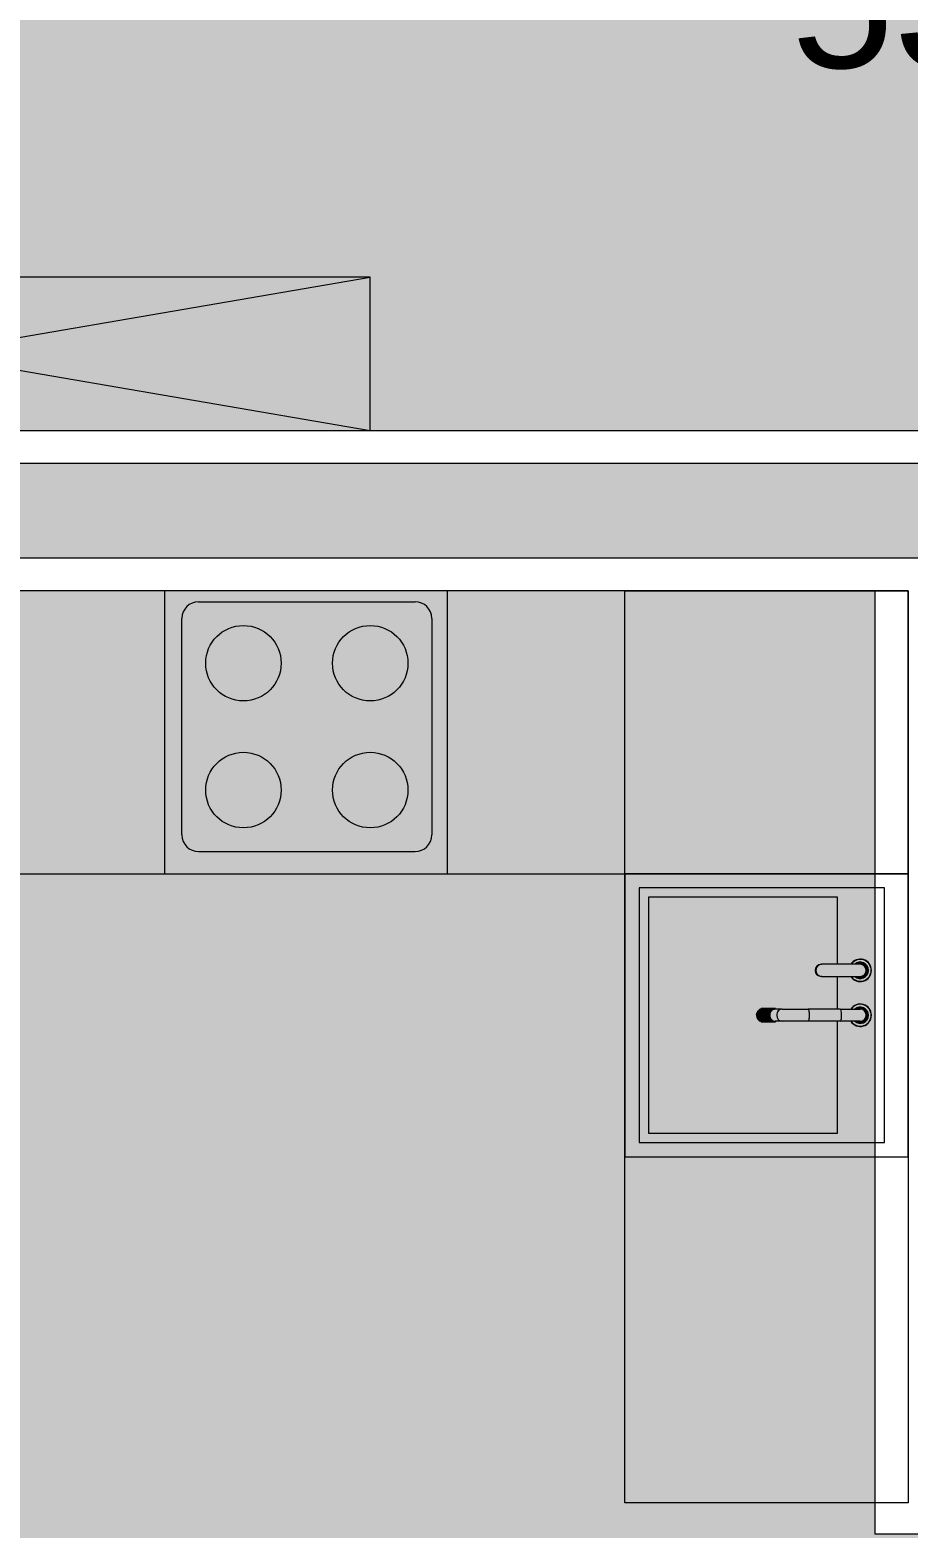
# Model space of a CAD drawing. Header units: millimetres. Extents: x 475206255 to 476720147, y 4620882299 to 4621447368.
# Drawn here: x 475289663 to 475291524, y 4621149749 to 4621152925 of the extents above; entities that cross this region are included whole.
import ezdxf

# ---------------------------------------------------------------- set-up
doc = ezdxf.new("R2010")
doc.units = ezdxf.units.MM
doc.header["$MEASUREMENT"] = 0
doc.linetypes.add('ACAD_ISO02W100', pattern=[7.5, 6, -1.5])
for name, color, linetype, lineweight in [('2D Drafting - General_Pen_No__250_Pen_No__7_Pen_No__7', 7, 'Continuous', 0), ('G-Anno-Nplt_Pen_No__142', 142, 'Continuous', 0), ('G-Anno-Nplt_Pen_No__151', 151, 'Continuous', 0), ('G-Anno-Nplt_Pen_No__4', 7, 'Continuous', 0), ('New_--------AVEJI_UDZRAVI_Pen_No__7', 7, 'Continuous', 0), ('New_0_Pen_No__7', 7, 'Continuous', 0), ('zoma_Pen_No__142', 142, 'Continuous', 0), ('zoma_Pen_No__5_Pen_No__5', 5, 'Continuous', 0)]:
    doc.layers.add(name, color=color, linetype=linetype, lineweight=lineweight)
doc.layers.add('New_--aveji_Pen_No__251', color=7, linetype='Continuous', lineweight=0, true_color=0x656565)
doc.layers.add('zoma', color=7, linetype='Continuous')
doc.styles.add('GENERATED_STYLE_1', font='arial.ttf')
doc.styles.add('GENERATED_STYLE_2', font='arial.ttf')
doc.dimstyles.new('GENERATED_STYLE__3', dxfattribs={"dimtxt": 200, "dimasz": 64.421331, "dimexe": 0.18, "dimexo": 3, "dimgap": 0, "dimtad": 1, "dimtih": 1, "dimtoh": 1, "dimlfac": 0.001, "dimzin": 0, "dimdsep": 46, "dimtxsty": 'GENERATED_STYLE_2', "dimblk": 'ARROWHEAD_2', "dimblk1": 'ARROWHEAD_2', "dimblk2": 'ARROWHEAD_2', "dimcen": 0.09, "dimclrd": 142, "dimclre": 142, "dimclrt": 142, "dimadec": 0, "dimazin": 0, "dimtfac": 1, "dimtdec": 4, "dimtmove": 0, "dimatfit": 3, "dimfxl": 1, "dimtolj": 1, "dimtzin": 0, "dimarcsym": 0})
doc.dimstyles.new('GENERATED_STYLE__9', dxfattribs={"dimtxt": 200, "dimasz": 64.421331, "dimexe": 0.18, "dimexo": 3, "dimgap": 0, "dimtad": 1, "dimlfac": 0.001, "dimzin": 0, "dimdsep": 46, "dimtxsty": 'GENERATED_STYLE_2', "dimblk": 'ARROWHEAD_2', "dimblk1": 'ARROWHEAD_2', "dimblk2": 'ARROWHEAD_2', "dimcen": 0.09, "dimclrd": 142, "dimclre": 142, "dimclrt": 142, "dimadec": 0, "dimazin": 0, "dimtfac": 1, "dimtdec": 4, "dimtmove": 0, "dimatfit": 3, "dimfxl": 1, "dimtolj": 1, "dimtzin": 0, "dimarcsym": 0})

# ---------------------------------------------------------------- blocks, each defined once
blk = doc.blocks.new('*D165', base_point=(475826095.8, 4621095193.2))
at = {"layer": 'zoma_Pen_No__142', "color": 142, "linetype": 'Continuous', "lineweight": 0, "transparency": 16777216}
for p, q in [((475299175.7, 4621159381.7), (475299091, 4621159430.6)), ((475299133.3, 4621159406.2), (475299133.3, 4621159447.6)), ((475299196.9, 4621159406.2), (475299069.8, 4621159406.2)), ((475299133.3, 4621144206.2), (475299133.3, 4621159406.2)), ((475299196.9, 4621144206.2), (475299069.8, 4621144206.2)), ((475299091, 4621144230.6), (475299175.7, 4621144181.7)), ((475299133.3, 4621144164.7), (475299133.3, 4621144206.2))]:
    blk.add_line(p, q, dxfattribs=at)
at = {"layer": 'zoma_Pen_No__142', "color": 142, "lineweight": 0, "transparency": 16777216, "insert": (475299093.3, 4621151463), "char_height": 200, "attachment_point": 7, "rotation": 90, "style": 'GENERATED_STYLE_2'}
blk.add_mtext('\\A1;{\\pql;\\fArial|b0|i0|c204|p0;\\W1.000000;15.20}', dxfattribs=at)
blk = doc.blocks.new('ARROWHEAD_2')
at = {"color": 0, "linetype": 'Continuous', "lineweight": 0}
for p, q in [((-0.378, -0.655), (0.378, 0.655)), ((0, 0), (-1, 0))]:
    blk.add_line(p, q, dxfattribs=at)
blk = doc.blocks.new('*D169', base_point=(475826095.8, 4621095193.2))
at = {"layer": 'zoma_Pen_No__142', "color": 142, "linetype": 'Continuous', "lineweight": 0, "transparency": 16777216}
for p, q in [((475298301.8, 4621151630.6), (475298386.6, 4621151581.7)), ((475298407.8, 4621151606.2), (475298280.6, 4621151606.2)), ((475298344.2, 4621149006.2), (475298344.2, 4621151606.2)), ((475298407.8, 4621149006.2), (475298280.6, 4621149006.2)), ((475298301.8, 4621149030.6), (475298386.6, 4621148981.7))]:
    blk.add_line(p, q, dxfattribs=at)
at = {"layer": 'zoma_Pen_No__142', "color": 142, "lineweight": 0, "transparency": 16777216, "char_height": 200, "attachment_point": 7, "rotation": 90, "style": 'GENERATED_STYLE_2'}
for s, insert in [('\\A1;{\\pql;\\fArial|b0|i0|c204|p0;\\W1.000000;0.40}', (475298304.2, 4621151047.8)), ('\\A1;{\\pql;\\fArial|b0|i0|c204|p0;\\W1.000000;2.60}', (475298304.2, 4621150039.2))]:
    blk.add_mtext(s, dxfattribs=dict(at, insert=insert))
blk = doc.blocks.new('*D170', base_point=(475826095.8, 4621095193.2))
at = {"layer": 'zoma_Pen_No__142', "color": 142, "linetype": 'Continuous', "lineweight": 0, "transparency": 16777216}
for p, q in [((475298301.8, 4621152030.6), (475298386.6, 4621151981.7)), ((475298407.8, 4621152006.2), (475298280.6, 4621152006.2)), ((475298344.2, 4621151606.2), (475298344.2, 4621152006.2)), ((475298301.8, 4621151630.6), (475298386.6, 4621151581.7)), ((475298407.8, 4621151606.2), (475298280.6, 4621151606.2))]:
    blk.add_line(p, q, dxfattribs=at)
blk = doc.blocks.new('*D171', base_point=(475826095.8, 4621095193.2))
at = {"layer": 'zoma_Pen_No__142', "color": 142, "linetype": 'Continuous', "lineweight": 0, "transparency": 16777216}
for p, q in [((475298301.8, 4621152630.6), (475298386.6, 4621152581.7)), ((475298407.8, 4621152606.2), (475298280.6, 4621152606.2)), ((475298344.2, 4621152006.2), (475298344.2, 4621152606.2)), ((475298301.8, 4621152030.6), (475298386.6, 4621151981.7)), ((475298407.8, 4621152006.2), (475298280.6, 4621152006.2))]:
    blk.add_line(p, q, dxfattribs=at)
at = {"layer": 'zoma_Pen_No__142', "color": 142, "lineweight": 0, "transparency": 16777216, "insert": (475298304.2, 4621152039.2), "char_height": 200, "attachment_point": 7, "rotation": 90, "style": 'GENERATED_STYLE_2'}
blk.add_mtext('\\A1;{\\pql;\\fArial|b0|i0|c204|p0;\\W1.000000;0.60}', dxfattribs=at)
blk = doc.blocks.new('*D172', base_point=(475826095.8, 4621095193.2))
at = {"layer": 'zoma_Pen_No__142', "color": 142, "linetype": 'Continuous', "lineweight": 0, "transparency": 16777216}
for p, q in [((475298301.8, 4621154230.6), (475298386.6, 4621154181.7)), ((475298407.8, 4621154206.2), (475298280.6, 4621154206.2)), ((475298344.2, 4621152606.2), (475298344.2, 4621154206.2)), ((475298301.8, 4621152630.6), (475298386.6, 4621152581.7)), ((475298407.8, 4621152606.2), (475298280.6, 4621152606.2))]:
    blk.add_line(p, q, dxfattribs=at)
at = {"layer": 'zoma_Pen_No__142', "color": 142, "lineweight": 0, "transparency": 16777216, "insert": (475298304.2, 4621153139.2), "char_height": 200, "attachment_point": 7, "rotation": 90, "style": 'GENERATED_STYLE_2'}
blk.add_mtext('\\A1;{\\pql;\\fArial|b0|i0|c204|p0;\\W1.000000;1.60}', dxfattribs=at)
blk = doc.blocks.new('*D1352', base_point=(475826095.8, 4621095193.2))
at = {"layer": 'zoma_Pen_No__142', "color": 142, "linetype": 'Continuous', "lineweight": 0, "transparency": 16777216}
for p, q in [((475288619.4, 4621160358.8), (475288619.4, 4621160486)), ((475295119.4, 4621160358.8), (475295119.4, 4621160486)), ((475288643.9, 4621160464.8), (475288595, 4621160380)), ((475295143.9, 4621160464.8), (475295095, 4621160380)), ((475288619.4, 4621160422.4), (475295119.4, 4621160422.4))]:
    blk.add_line(p, q, dxfattribs=at)
at = {"layer": 'zoma_Pen_No__142', "color": 142, "lineweight": 0, "transparency": 16777216, "char_height": 200, "attachment_point": 7, "style": 'GENERATED_STYLE_2'}
for s, insert in [('\\A1;{\\pql;\\fArial|b0|i0|c204|p0;\\W1.000000;6.50}', (475291602.5, 4621160462.4)), ('\\A1;{\\pql;\\fArial|b0|i0|c204|p0;\\W1.000000;0.40}', (475294561.1, 4621160462.4))]:
    blk.add_mtext(s, dxfattribs=dict(at, insert=insert))
blk = doc.blocks.new('*D1411', base_point=(475826095.8, 4621095193.2))
at = {"layer": 'zoma_Pen_No__142', "color": 142, "linetype": 'Continuous', "lineweight": 0, "transparency": 16777216}
for p, q in [((475288619.4, 4621209735.5), (475288619.4, 4621209862.6)), ((475295119.4, 4621209735.5), (475295119.4, 4621209862.6)), ((475288643.9, 4621209841.4), (475288595, 4621209756.6)), ((475295143.9, 4621209841.4), (475295095, 4621209756.6)), ((475288619.4, 4621209799), (475295119.4, 4621209799))]:
    blk.add_line(p, q, dxfattribs=at)
at = {"layer": 'zoma_Pen_No__142', "color": 142, "lineweight": 0, "transparency": 16777216, "char_height": 200, "attachment_point": 7, "style": 'GENERATED_STYLE_2'}
for s, insert in [('\\A1;{\\pql;\\fArial|b0|i0|c204|p0;\\W1.000000;6.50}', (475291602.5, 4621209839)), ('\\A1;{\\pql;\\fArial|b0|i0|c204|p0;\\W1.000000;0.40}', (475294561.1, 4621209839))]:
    blk.add_mtext(s, dxfattribs=dict(at, insert=insert))
blk = doc.blocks.new('*D1435', base_point=(475826095.8, 4621095193.2))
at = {"layer": 'zoma_Pen_No__142', "color": 142, "linetype": 'Continuous', "lineweight": 0, "transparency": 16777216}
for p, q in [((475288619.4, 4621191190.5), (475288619.4, 4621191317.7)), ((475295119.4, 4621191190.5), (475295119.4, 4621191317.7)), ((475288643.9, 4621191296.5), (475288595, 4621191211.7)), ((475295143.9, 4621191296.5), (475295095, 4621191211.7)), ((475288619.4, 4621191254.1), (475295119.4, 4621191254.1))]:
    blk.add_line(p, q, dxfattribs=at)
at = {"layer": 'zoma_Pen_No__142', "color": 142, "lineweight": 0, "transparency": 16777216, "char_height": 200, "attachment_point": 7, "style": 'GENERATED_STYLE_2'}
for s, insert in [('\\A1;{\\pql;\\fArial|b0|i0|c204|p0;\\W1.000000;6.50}', (475291602.5, 4621191294.1)), ('\\A1;{\\pql;\\fArial|b0|i0|c204|p0;\\W1.000000;0.40}', (475294561.1, 4621191294.1))]:
    blk.add_mtext(s, dxfattribs=dict(at, insert=insert))
blk = doc.blocks.new('*D1469', base_point=(475826095.8, 4621095193.2))
at = {"layer": 'zoma_Pen_No__142', "color": 142, "linetype": 'Continuous', "lineweight": 0, "transparency": 16777216}
for p, q in [((475288643.9, 4621259031.2), (475288595, 4621258946.4)), ((475288619.4, 4621258925.2), (475288619.4, 4621259052.4)), ((475295143.9, 4621259031.2), (475295095, 4621258946.4)), ((475295119.4, 4621258925.2), (475295119.4, 4621259052.4)), ((475288619.4, 4621258988.8), (475295119.4, 4621258988.8))]:
    blk.add_line(p, q, dxfattribs=at)
at = {"layer": 'zoma_Pen_No__142', "color": 142, "lineweight": 0, "transparency": 16777216, "char_height": 200, "attachment_point": 7, "style": 'GENERATED_STYLE_2'}
for s, insert in [('\\A1;{\\pql;\\fArial|b0|i0|c204|p0;\\W1.000000;6.50}', (475291602.5, 4621259028.8)), ('\\A1;{\\pql;\\fArial|b0|i0|c204|p0;\\W1.000000;0.40}', (475294561.1, 4621259028.8))]:
    blk.add_mtext(s, dxfattribs=dict(at, insert=insert))
blk = doc.blocks.new('*D1493', base_point=(475826095.8, 4621095193.2))
at = {"layer": 'zoma_Pen_No__142', "color": 142, "linetype": 'Continuous', "lineweight": 0, "transparency": 16777216}
for p, q in [((475288643.9, 4621240486.2), (475288595, 4621240401.5)), ((475288619.4, 4621240380.3), (475288619.4, 4621240507.4)), ((475295143.9, 4621240486.2), (475295095, 4621240401.5)), ((475295119.4, 4621240380.3), (475295119.4, 4621240507.4)), ((475288619.4, 4621240443.8), (475295119.4, 4621240443.8))]:
    blk.add_line(p, q, dxfattribs=at)
at = {"layer": 'zoma_Pen_No__142', "color": 142, "lineweight": 0, "transparency": 16777216, "char_height": 200, "attachment_point": 7, "style": 'GENERATED_STYLE_2'}
for s, insert in [('\\A1;{\\pql;\\fArial|b0|i0|c204|p0;\\W1.000000;6.50}', (475291602.5, 4621240483.8)), ('\\A1;{\\pql;\\fArial|b0|i0|c204|p0;\\W1.000000;0.40}', (475294561.1, 4621240483.8))]:
    blk.add_mtext(s, dxfattribs=dict(at, insert=insert))

msp = doc.modelspace()

# ---------------------------------------------------------------- hatches: boundary and pattern name
at = {"layer": '2D Drafting - General_Pen_No__250_Pen_No__7_Pen_No__7', "linetype": 'Continuous', "lineweight": 0}
msp.add_hatch(color=7, dxfattribs=at).paths.add_polyline_path([(475288624.357, 4621152006.167), (475288624.357, 4621151806.167), (475291724.357, 4621151806.167), (475291724.357, 4621152006.167)])
at = {"layer": 'G-Anno-Nplt_Pen_No__151', "linetype": 'Continuous', "lineweight": 0, "true_color": 0x1f2f3f}
for points in [[(475288494.343, 4621152076.167), (475291794.357, 4621152076.167), (475291794.357, 4621150076.167), (475295254.343, 4621150076.167), (475295254.343, 4621150945.979), (475294854.343, 4621150945.979), (475294854.343, 4621151776.167), (475295054.343, 4621151776.167), (475295054.343, 4621152076.167), (475295254.343, 4621152076.167), (475295254.343, 4621158936.167), (475295054.343, 4621158936.167), (475295054.343, 4621159136.167), (475288694.343, 4621159136.167), (475288694.343, 4621156069.332), (475288624.343, 4621156069.332), (475288624.343, 4621154316.185), (475289024.343, 4621154316.185), (475289024.343, 4621153556.167), (475288494.343, 4621153556.167)], [(475295254.343, 4621144676.167), (475295254.343, 4621149736.167), (475291454.343, 4621149736.167), (475291454.343, 4621151736.167), (475289284.531, 4621151736.167), (475289284.531, 4621151336.167), (475288454.343, 4621151336.167), (475288454.343, 4621151536.167), (475288154.343, 4621151536.167), (475288154.343, 4621152096.092), (475286194.343, 4621152096.092), (475286194.343, 4621151505.904), (475285794.343, 4621151505.904), (475285794.343, 4621150759.618), (475285724.343, 4621150759.618), (475285724.343, 4621148414.674), (475285794.343, 4621148414.674), (475285794.343, 4621144476.174), (475288154.343, 4621144476.174), (475288154.343, 4621144676.167), (475288694.343, 4621144676.167), (475288694.343, 4621144476.174), (475295054.343, 4621144476.174), (475295054.343, 4621144676.167)]]:
    msp.add_hatch(color=169, dxfattribs=at).paths.add_polyline_path(points)

# ---------------------------------------------------------------- linework, layer by layer
at = {"layer": '2D Drafting - General_Pen_No__250_Pen_No__7_Pen_No__7', "color": 7, "linetype": 'Continuous', "lineweight": 0, "flags": 128}
msp.add_lwpolyline([(475288624.357, 4621152006.167), (475288624.357, 4621151806.167), (475291724.357, 4621151806.167), (475291724.357, 4621152006.167)], close=True, dxfattribs=at)
at = {"layer": 'G-Anno-Nplt_Pen_No__4', "color": 7, "linetype": 'Continuous', "lineweight": 0, "flags": 128}
for points in [[(475288494.343, 4621152076.167), (475291794.357, 4621152076.167), (475291794.357, 4621150076.167), (475295254.343, 4621150076.167), (475295254.343, 4621150945.979), (475294854.343, 4621150945.979), (475294854.343, 4621151776.167), (475295054.343, 4621151776.167), (475295054.343, 4621152076.167), (475295254.343, 4621152076.167), (475295254.343, 4621158936.167), (475295054.343, 4621158936.167), (475295054.343, 4621159136.167), (475288694.343, 4621159136.167), (475288694.343, 4621156069.332), (475288624.343, 4621156069.332), (475288624.343, 4621154316.185), (475289024.343, 4621154316.185), (475289024.343, 4621153556.167), (475288494.343, 4621153556.167)], [(475295254.343, 4621144676.167), (475295254.343, 4621149736.167), (475291454.343, 4621149736.167), (475291454.343, 4621151736.167), (475289284.531, 4621151736.167), (475289284.531, 4621151336.167), (475288454.343, 4621151336.167), (475288454.343, 4621151536.167), (475288154.343, 4621151536.167), (475288154.343, 4621152096.092), (475286194.343, 4621152096.092), (475286194.343, 4621151505.904), (475285794.343, 4621151505.904), (475285794.343, 4621150759.618), (475285724.343, 4621150759.618), (475285724.343, 4621148414.674), (475285794.343, 4621148414.674), (475285794.343, 4621144476.174), (475288154.343, 4621144476.174), (475288154.343, 4621144676.167), (475288694.343, 4621144676.167), (475288694.343, 4621144476.174), (475295054.343, 4621144476.174), (475295054.343, 4621144676.167)]]:
    msp.add_lwpolyline(points, close=True, dxfattribs=at)
at = {"layer": 'New_--------AVEJI_UDZRAVI_Pen_No__7', "color": 7, "linetype": 'Continuous', "lineweight": 0}
for p, q in [((475290020.289, 4621151712.829), (475290479.557, 4621151712.83)), ((475289985.115, 4621151218.387), (475289985.115, 4621151677.655)), ((475290514.766, 4621151677.655), (475290514.766, 4621151218.387)), ((475290020.29, 4621151183.213), (475290479.557, 4621151183.213)), ((475291524.343, 4621151136.168), (475290924.343, 4621151136.167)), ((475290924.343, 4621151136.167), (475290924.343, 4621150536.167)), ((475291524.343, 4621150536.168), (475291524.343, 4621151136.168)), ((475290924.343, 4621150536.167), (475291524.343, 4621150536.168))]:
    msp.add_line(p, q, dxfattribs=at)
for points in [[(475291524.343, 4621151136.167), (475291524.343, 4621151736.167), (475288951.6, 4621151736.166), (475288951.6, 4621151136.166)], [(475289948.164, 4621151736.166), (475289948.164, 4621151136.166), (475290548.164, 4621151136.167), (475290548.164, 4621151736.167)], [(475290924.343, 4621151736.167), (475291524.343, 4621151736.167), (475291524.343, 4621149802.159), (475290924.343, 4621149802.159)]]:
    msp.add_lwpolyline(points, close=True, dxfattribs=at)
for centre in [(475290115.498, 4621151582.481), (475290384.383, 4621151582.481), (475290115.498, 4621151313.561), (475290384.383, 4621151313.561)]:
    msp.add_circle(centre, 80, dxfattribs=at)
for points in [[(475290020.289, 4621151712.829), (475290000.859, 4621151712.829), (475289985.115, 4621151697.085), (475289985.115, 4621151677.655)], [(475290514.766, 4621151677.655), (475290514.766, 4621151697.086), (475290498.987, 4621151712.83), (475290479.591, 4621151712.83)], [(475289985.115, 4621151218.387), (475289985.115, 4621151198.957), (475290000.859, 4621151183.213), (475290020.29, 4621151183.213)], [(475290479.557, 4621151183.213), (475290498.988, 4621151183.213), (475290514.766, 4621151198.957), (475290514.766, 4621151218.387)]]:
    msp.add_open_spline(points, degree=3, dxfattribs=at)
at = {"layer": 'New_--aveji_Pen_No__251', "color": 251, "linetype": 'Continuous', "lineweight": 0, "true_color": 0x656565}
for p, q in [((475291340.154, 4621150944.099), (475291341.578, 4621150944.099)), ((475291423.044, 4621150944.099), (475291341.578, 4621150944.099)), ((475291341.578, 4621150918.34), (475291340.154, 4621150918.34)), ((475291341.578, 4621150918.34), (475291423.044, 4621150918.339)), ((475291374.608, 4621150849.028), (475291374.608, 4621150918.34)), ((475291205.803, 4621150844.671), (475291229.767, 4621150844.671)), ((475291207.295, 4621150845.141), (475291232.947, 4621150845.141)), ((475291232.473, 4621150847.712), (475291208.509, 4621150847.712)), ((475291209.489, 4621150848.448), (475291233.452, 4621150848.448)), ((475291236.988, 4621150850.095), (475291213.025, 4621150850.095)), ((475291214.181, 4621150850.353), (475291238.144, 4621150850.353)), ((475291241.971, 4621150850.354), (475291218.008, 4621150850.354)), ((475291257.41, 4621150849.028), (475291242.691, 4621150849.028)), ((475291257.41, 4621150849.028), (475291312.531, 4621150849.028)), ((475291380.572, 4621150849.028), (475291312.531, 4621150849.028)), ((475291380.572, 4621150849.028), (475291423.044, 4621150849.028)), ((475291227.418, 4621150838.297), (475291203.455, 4621150838.297)), ((475291203.455, 4621150833.996), (475291227.418, 4621150833.996)), ((475291203.685, 4621150839.596), (475291227.648, 4621150839.596)), ((475291227.649, 4621150832.697), (475291203.685, 4621150832.697)), ((475291203.981, 4621150836.148), (475291229.632, 4621150836.148)), ((475291204.842, 4621150841.015), (475291230.493, 4621150841.015)), ((475291204.842, 4621150831.282), (475291230.493, 4621150831.282)), ((475291229.112, 4621150843.57), (475291205.149, 4621150843.57)), ((475291205.151, 4621150828.726), (475291229.119, 4621150828.726)), ((475291205.151, 4621150828.724), (475291229.114, 4621150828.724)), ((475291229.768, 4621150827.623), (475291205.805, 4621150827.623)), ((475291207.295, 4621150827.156), (475291232.947, 4621150827.156)), ((475291208.512, 4621150824.585), (475291232.48, 4621150824.585)), ((475291208.512, 4621150824.582), (475291232.475, 4621150824.582)), ((475291233.455, 4621150823.847), (475291209.492, 4621150823.847)), ((475291213.027, 4621150822.205), (475291236.995, 4621150822.205)), ((475291213.028, 4621150822.201), (475291236.991, 4621150822.201)), ((475291238.147, 4621150821.943), (475291214.184, 4621150821.943)), ((475291238.148, 4621150821.944), (475291241.974, 4621150821.944)), ((475291238.156, 4621150821.947), (475291241.977, 4621150821.947)), ((475291257.41, 4621150823.269), (475291242.691, 4621150823.269)), ((475291312.531, 4621150823.269), (475291257.41, 4621150823.269)), ((475291380.572, 4621150823.269), (475291312.531, 4621150823.269)), ((475291423.044, 4621150823.269), (475291380.572, 4621150823.269))]:
    msp.add_line(p, q, dxfattribs=at)
at = {"layer": 'New_--aveji_Pen_No__251', "color": 251, "linetype": 'ACAD_ISO02W100', "lineweight": 0, "true_color": 0x656565}
for points in [[(475290924.344, 4621151136.167), (475291524.344, 4621151136.167)], [(475290924.343, 4621150536.167), (475291524.343, 4621150536.167)]]:
    msp.add_lwpolyline(points, dxfattribs=at)
at = {"layer": 'New_--aveji_Pen_No__251', "color": 251, "linetype": 'Continuous', "lineweight": 0, "true_color": 0x656565}
msp.add_lwpolyline([(475291474.344, 4621151106.224), (475290954.344, 4621151106.225), (475290954.343, 4621150566.11), (475291474.343, 4621150566.11)], close=True, dxfattribs=at)
msp.add_lwpolyline([(475291374.608, 4621150944.099), (475291374.608, 4621151086.225), (475290974.344, 4621151086.225), (475290974.343, 4621150586.11), (475291374.608, 4621150586.11), (475291374.608, 4621150823.269)], dxfattribs=at)
for centre, radius, start, end in [((475291423.044, 4621150931.219), 23.813, 359.99998, 147.258116), ((475291423.044, 4621150931.219), 23.805, 359.99998, 147.24489), ((475291423.044, 4621150931.219), 23.778, 359.99998, 147.203249), ((475291423.044, 4621150931.219), 23.724, 359.99998, 147.119625), ((475291423.044, 4621150931.219), 23.635, 359.99998, 146.979869), ((475291423.044, 4621150931.219), 23.146, 359.99998, 146.188783), ((475291423.044, 4621150931.219), 17.327, 359.999979, 131.983073), ((475291423.044, 4621150931.219), 16.761, 359.999979, 129.788904), ((475291423.044, 4621150931.219), 16.55, 359.99998, 128.902811), ((475291423.044, 4621150931.219), 16.328, 359.99998, 127.926392), ((475291423.044, 4621150931.219), 15.483, 359.999981, 123.712238), ((475291423.044, 4621150931.219), 13.402, 359.99998, 106.050872), ((475291423.044, 4621150931.219), 12.88, 269.99998, 89.999978), ((475291423.044, 4621150931.219), 23.813, 212.741843, 359.99998), ((475291423.044, 4621150931.219), 23.805, 212.755069, 359.99998), ((475291423.044, 4621150931.219), 23.778, 212.79671, 359.99998), ((475291423.044, 4621150931.219), 23.724, 212.880335, 359.99998), ((475291423.044, 4621150931.219), 23.635, 213.020091, 359.999979), ((475291423.044, 4621150931.219), 23.146, 213.811176, 359.99998), ((475291423.044, 4621150931.219), 17.327, 228.016887, 359.99998), ((475291423.044, 4621150931.219), 16.761, 230.211055, 359.999981), ((475291423.044, 4621150931.219), 16.55, 231.09715, 359.999979), ((475291423.044, 4621150931.219), 16.328, 232.073569, 359.999979), ((475291423.044, 4621150931.219), 15.483, 236.287721, 359.99998), ((475291423.044, 4621150931.219), 13.402, 253.949086, 359.99998), ((475291423.044, 4621150836.148), 23.813, 359.99998, 147.258116), ((475291423.044, 4621150836.148), 23.805, 359.99998, 147.24489), ((475291423.044, 4621150836.148), 23.778, 359.99998, 147.203249), ((475291423.044, 4621150836.148), 23.724, 359.99998, 147.119624), ((475291423.044, 4621150836.148), 23.635, 359.99998, 146.979869), ((475291423.044, 4621150836.148), 23.146, 359.99998, 146.188783), ((475291423.044, 4621150836.148), 17.327, 359.999979, 131.983071), ((475291423.044, 4621150836.148), 16.761, 359.999979, 129.788904), ((475291423.044, 4621150836.148), 16.55, 359.99998, 128.902811), ((475291423.044, 4621150836.148), 16.328, 359.99998, 127.926393), ((475291423.044, 4621150836.148), 15.483, 359.99998, 123.712239), ((475291423.044, 4621150836.148), 13.402, 359.99998, 106.050872), ((475291423.044, 4621150836.148), 12.88, 359.999981, 89.999979), ((475291423.044, 4621150836.148), 23.813, 212.741843, 359.99998), ((475291423.044, 4621150836.148), 23.805, 212.755069, 359.99998), ((475291423.044, 4621150836.148), 23.778, 212.79671, 359.99998), ((475291423.044, 4621150836.148), 23.724, 212.880335, 359.99998), ((475291423.044, 4621150836.148), 23.635, 213.02009, 359.999981), ((475291423.044, 4621150836.148), 23.146, 213.811176, 359.99998), ((475291423.044, 4621150836.148), 17.327, 228.016888, 359.999981), ((475291423.044, 4621150836.148), 16.761, 230.211055, 359.999981), ((475291423.044, 4621150836.148), 16.55, 231.097148, 359.99998), ((475291423.044, 4621150836.148), 16.328, 232.073569, 359.999979), ((475291423.044, 4621150836.148), 15.483, 236.287719, 359.999981), ((475291423.044, 4621150836.148), 13.402, 253.949086, 359.99998), ((475291423.044, 4621150836.148), 12.88, 269.999979, 359.999979)]:
    msp.add_arc(centre, radius, start, end, dxfattribs=at)
for centre, major_axis, ratio, start_param, end_param in [((475291340.154, 4621150931.219), (0, 12.88), 0.98480506, 0.00000022, 3.14159287), ((475291341.578, 4621150931.219), (0, 12.88), 0.98480799, -0.00000001, 3.14159271), ((475291216.096, 4621150836.148), (0, 14.367), 0.88988826, 0.93576945, 1.0279749), ((475291213.466, 4621150836.148), (0, 11.65), 0.88988826, 0.61899318, 0.70850893), ((475291216.096, 4621150836.148), (0, 14.367), 0.88988826, 0.54307036, 0.63527579), ((475291216.096, 4621150836.148), (0, 14.367), 0.88988826, 0.15037124, 0.24257672), ((475291240.059, 4621150836.148), (0, 14.367), 0.88988826, 0.93576945, 1.02797489), ((475291240.649, 4621150836.148), (0, 13.515), 0.88988826, 0.86641516, 1.09740584), ((475291240.866, 4621150836.148), (0, 12.82), 0.88988826, 0.79698428, 1.16656211), ((475291242.691, 4621150836.148), (0, 12.88), 0.88988826, 0, 1.57079633), ((475291240.059, 4621150836.148), (0, 14.367), 0.88988826, 0.54307036, 0.63527578), ((475291240.649, 4621150836.148), (0, 13.515), 0.88988826, 0.47371609, 0.70470675), ((475291240.866, 4621150836.148), (0, 12.82), 0.88988826, 0.40428518, 0.77386301), ((475291240.866, 4621150836.148), (0, 12.82), 0.88988826, 0.01158613, 0.38116395), ((475291240.649, 4621150836.148), (0, 13.515), 0.88988826, 0.08101702, 0.31200766), ((475291240.059, 4621150836.148), (0, 14.367), 0.88988826, 0.15037132, 0.24257672), ((475291240.866, 4621150836.148), (0, 12.82), 0.88988826, 6.23227714, 6.27165012), ((475291240.649, 4621150836.148), (0, 13.515), 0.88988826, 5.97524623, 6.20249388), ((475291240.059, 4621150836.148), (0, 14.367), 0.88988826, 6.04085749, 6.13306294), ((475291257.41, 4621150836.148), (0, 12.88), 0.88988826, 0, 1.57079633), ((475291312.531, 4621150836.148), (0, 12.88), 0.23905575, 4.71238898, 6.28318555), ((475291380.572, 4621150836.148), (0, 12.88), 0.23905575, 4.71238898, 6.28318525), ((475291213.466, 4621150836.148), (0, 11.65), 0.88988826, 0.96516341, 2.17677225), ((475291216.096, 4621150836.148), (0, 14.367), 0.88988826, 1.72116761, 1.81337306), ((475291216.096, 4621150836.148), (0, 14.367), 0.88988826, 1.32846851, 1.42067396), ((475291216.096, 4621150836.148), (0, 14.367), 0.88988826, 2.1138667, 2.20607215), ((475291213.466, 4621150836.148), (0, 11.65), 0.88988826, 2.43337848, 2.52271967), ((475291216.096, 4621150836.148), (0, 14.367), 0.88988826, 2.50656581, 2.59877124), ((475291216.096, 4621150836.148), (0, 14.367), 0.88988826, 2.89926487, 2.99147033), ((475291240.059, 4621150836.148), (0, 14.367), 0.88988826, 1.72116761, 1.81337305), ((475291240.059, 4621150836.148), (0, 14.367), 0.88988826, 1.32846853, 1.42067397), ((475291240.649, 4621150836.148), (0, 13.515), 0.88988826, 1.25911425, 1.49010492), ((475291240.649, 4621150836.148), (0, 13.515), 0.88988826, 1.65181332, 1.882804), ((475291240.059, 4621150836.148), (0, 14.367), 0.88988826, 2.1138667, 2.20607211), ((475291240.866, 4621150836.148), (0, 12.82), 0.88988826, 1.1896834, 1.55926121), ((475291240.866, 4621150836.148), (0, 12.82), 0.88988826, 1.58238248, 1.95196031), ((475291240.649, 4621150836.148), (0, 13.515), 0.88988826, 2.04451241, 2.27550307), ((475291240.866, 4621150836.148), (0, 12.82), 0.88988826, 1.97508159, 2.34465942), ((475291242.691, 4621150836.148), (0, 12.88), 0.88988826, 1.57079633, 3.14159272), ((475291240.059, 4621150836.148), (0, 14.367), 0.88988826, 2.50656575, 2.59877124), ((475291240.649, 4621150836.148), (0, 13.515), 0.88988826, 2.43721151, 2.66820216), ((475291240.866, 4621150836.148), (0, 12.82), 0.88988826, 2.36778067, 2.73735853), ((475291240.866, 4621150836.148), (0, 12.82), 0.88988826, 2.76047974, 3.13005761), ((475291240.649, 4621150836.148), (0, 13.515), 0.88988826, 2.82991057, 3.06090123), ((475291240.059, 4621150836.148), (0, 14.367), 0.88988826, 2.89926487, 2.99147032), ((475291240.866, 4621150836.148), (0, 12.82), 0.88988826, 3.15317884, 3.1925008), ((475291240.649, 4621150836.148), (0, 13.515), 0.88988826, 3.22260969, 3.44953172), ((475291240.059, 4621150836.148), (0, 14.367), 0.88988826, 3.29196393, 3.3841694), ((475291257.41, 4621150836.148), (0, 12.88), 0.88988826, 1.57079633, 3.14159264), ((475291312.531, 4621150836.148), (0, 12.88), 0.23905575, 3.14159259, 4.71238898), ((475291380.572, 4621150836.148), (0, 12.88), 0.23905575, 3.14159259, 4.71238898)]:
    msp.add_ellipse(centre, major_axis=major_axis, ratio=ratio, start_param=start_param, end_param=end_param, dxfattribs=at)
for points in [[(475291206.375, 4621150844.903), (475291206.184, 4621150844.828), (475291205.996, 4621150844.751), (475291205.809, 4621150844.671)], [(475291207.197, 4621150845.119), (475291206.927, 4621150845.049), (475291206.653, 4621150844.977), (475291206.375, 4621150844.903)], [(475291207.295, 4621150845.141), (475291207.263, 4621150845.133), (475291207.23, 4621150845.126), (475291207.197, 4621150845.119)], [(475291207.319, 4621150845.257), (475291207.311, 4621150845.218), (475291207.303, 4621150845.179), (475291207.295, 4621150845.141)], [(475291207.732, 4621150846.429), (475291207.587, 4621150846.028), (475291207.449, 4621150845.637), (475291207.319, 4621150845.257)], [(475291208.509, 4621150847.712), (475291208.235, 4621150847.271), (475291207.976, 4621150846.844), (475291207.732, 4621150846.429)], [(475291211.826, 4621150848.998), (475291211.676, 4621150848.812), (475291211.529, 4621150848.629), (475291211.386, 4621150848.448)], [(475291213.025, 4621150850.095), (475291212.606, 4621150849.718), (475291212.206, 4621150849.352), (475291211.826, 4621150848.998)], [(475291229.771, 4621150844.668), (475291230.367, 4621150844.748), (475291230.938, 4621150844.825), (475291231.484, 4621150844.9)], [(475291231.484, 4621150844.9), (475291231.905, 4621150844.971), (475291232.313, 4621150845.041), (475291232.706, 4621150845.108)], [(475291232.858, 4621150846.444), (475291232.741, 4621150846.854), (475291232.613, 4621150847.277), (475291232.473, 4621150847.712)], [(475291232.706, 4621150845.108), (475291232.787, 4621150845.119), (475291232.867, 4621150845.13), (475291232.947, 4621150845.141)], [(475291232.892, 4621150845.318), (475291232.884, 4621150845.683), (475291232.873, 4621150846.059), (475291232.858, 4621150846.444)], [(475291232.947, 4621150845.141), (475291232.929, 4621150845.199), (475291232.911, 4621150845.258), (475291232.892, 4621150845.318)], [(475291233.456, 4621150848.445), (475291234.05, 4621150848.352), (475291234.618, 4621150848.262), (475291235.162, 4621150848.175)], [(475291235.162, 4621150848.175), (475291235.581, 4621150848.093), (475291235.987, 4621150848.013), (475291236.378, 4621150847.935)], [(475291236.378, 4621150847.935), (475291236.459, 4621150847.922), (475291236.539, 4621150847.91), (475291236.618, 4621150847.897)], [(475291236.618, 4621150847.897), (475291236.619, 4621150847.947), (475291236.621, 4621150847.998), (475291236.622, 4621150848.048)], [(475291236.622, 4621150848.048), (475291236.734, 4621150848.361), (475291236.846, 4621150848.682), (475291236.957, 4621150849.011)], [(475291236.957, 4621150849.011), (475291236.975, 4621150849.361), (475291236.985, 4621150849.722), (475291236.988, 4621150850.095)], [(475291238.146, 4621150850.349), (475291238.679, 4621150850.099), (475291239.189, 4621150849.855), (475291239.676, 4621150849.619)], [(475291239.676, 4621150849.619), (475291240.041, 4621150849.396), (475291240.394, 4621150849.179), (475291240.734, 4621150848.968)], [(475291240.734, 4621150848.968), (475291240.799, 4621150848.937), (475291240.864, 4621150848.906), (475291240.928, 4621150848.875)], [(475291240.956, 4621150848.88), (475291240.97, 4621150848.909), (475291240.984, 4621150848.938), (475291240.997, 4621150848.968)], [(475291240.997, 4621150848.968), (475291241.202, 4621150849.179), (475291241.409, 4621150849.397), (475291241.618, 4621150849.62)], [(475291241.618, 4621150849.62), (475291241.74, 4621150849.857), (475291241.858, 4621150850.102), (475291241.971, 4621150850.354)], [(475291243.128, 4621150850.092), (475291243.545, 4621150849.727), (475291243.942, 4621150849.372), (475291244.32, 4621150849.028)], [(475291203.455, 4621150838.297), (475291203.478, 4621150837.929), (475291203.509, 4621150837.571), (475291203.546, 4621150837.225)], [(475291203.546, 4621150835.067), (475291203.509, 4621150834.721), (475291203.479, 4621150834.364), (475291203.456, 4621150833.996)], [(475291203.546, 4621150837.225), (475291203.672, 4621150836.89), (475291203.799, 4621150836.563), (475291203.926, 4621150836.245)], [(475291203.926, 4621150836.051), (475291203.799, 4621150835.732), (475291203.672, 4621150835.404), (475291203.546, 4621150835.067)], [(475291203.685, 4621150832.697), (475291203.817, 4621150832.455), (475291203.952, 4621150832.219), (475291204.091, 4621150831.991)], [(475291204.09, 4621150840.301), (475291203.952, 4621150840.073), (475291203.817, 4621150839.838), (475291203.686, 4621150839.596)], [(475291203.926, 4621150836.245), (475291203.944, 4621150836.213), (475291203.963, 4621150836.181), (475291203.981, 4621150836.148)], [(475291203.981, 4621150836.148), (475291203.963, 4621150836.116), (475291203.944, 4621150836.084), (475291203.926, 4621150836.051)], [(475291204.759, 4621150840.951), (475291204.538, 4621150840.74), (475291204.315, 4621150840.524), (475291204.09, 4621150840.301)], [(475291204.091, 4621150831.991), (475291204.316, 4621150831.77), (475291204.539, 4621150831.555), (475291204.759, 4621150831.346)], [(475291204.759, 4621150831.346), (475291204.787, 4621150831.324), (475291204.814, 4621150831.303), (475291204.842, 4621150831.282)], [(475291204.842, 4621150841.015), (475291204.814, 4621150840.994), (475291204.787, 4621150840.972), (475291204.759, 4621150840.951)], [(475291204.824, 4621150842.295), (475291204.821, 4621150841.896), (475291204.821, 4621150841.508), (475291204.825, 4621150841.13)], [(475291204.825, 4621150831.166), (475291204.822, 4621150830.787), (475291204.822, 4621150830.398), (475291204.826, 4621150829.998)], [(475291204.825, 4621150841.13), (475291204.831, 4621150841.092), (475291204.836, 4621150841.053), (475291204.842, 4621150841.015)], [(475291204.826, 4621150829.998), (475291204.923, 4621150829.587), (475291205.032, 4621150829.163), (475291205.151, 4621150828.726)], [(475291204.842, 4621150831.282), (475291204.837, 4621150831.243), (475291204.831, 4621150831.205), (475291204.825, 4621150831.166)], [(475291205.149, 4621150843.57), (475291205.03, 4621150843.132), (475291204.922, 4621150842.707), (475291204.824, 4621150842.295)], [(475291205.805, 4621150827.623), (475291205.994, 4621150827.543), (475291206.185, 4621150827.465), (475291206.377, 4621150827.39)], [(475291206.377, 4621150827.39), (475291206.654, 4621150827.317), (475291206.928, 4621150827.246), (475291207.197, 4621150827.177)], [(475291207.197, 4621150827.177), (475291207.23, 4621150827.17), (475291207.263, 4621150827.163), (475291207.295, 4621150827.156)], [(475291207.295, 4621150827.156), (475291207.303, 4621150827.118), (475291207.311, 4621150827.079), (475291207.319, 4621150827.04)], [(475291207.319, 4621150827.04), (475291207.45, 4621150826.659), (475291207.589, 4621150826.267), (475291207.735, 4621150825.865)], [(475291207.735, 4621150825.865), (475291207.978, 4621150825.451), (475291208.237, 4621150825.025), (475291208.512, 4621150824.585)], [(475291211.388, 4621150823.847), (475291211.532, 4621150823.666), (475291211.68, 4621150823.483), (475291211.83, 4621150823.297)], [(475291211.83, 4621150823.297), (475291212.209, 4621150822.944), (475291212.608, 4621150822.58), (475291213.027, 4621150822.205)], [(475291228.661, 4621150837.238), (475291228.267, 4621150837.58), (475291227.853, 4621150837.933), (475291227.418, 4621150838.297)], [(475291227.424, 4621150833.996), (475291227.857, 4621150834.36), (475291228.269, 4621150834.713), (475291228.661, 4621150835.055)], [(475291229.202, 4621150832), (475291228.708, 4621150832.225), (475291228.19, 4621150832.458), (475291227.649, 4621150832.697)], [(475291227.653, 4621150839.594), (475291228.193, 4621150839.834), (475291228.709, 4621150840.067), (475291229.201, 4621150840.293)], [(475291229.458, 4621150836.296), (475291229.203, 4621150836.602), (475291228.937, 4621150836.916), (475291228.661, 4621150837.238)], [(475291228.661, 4621150835.055), (475291228.937, 4621150835.378), (475291229.203, 4621150835.693), (475291229.458, 4621150836)], [(475291229.944, 4621150842.31), (475291229.683, 4621150842.717), (475291229.406, 4621150843.137), (475291229.112, 4621150843.57)], [(475291229.119, 4621150828.726), (475291229.411, 4621150829.157), (475291229.687, 4621150829.576), (475291229.946, 4621150829.983)], [(475291229.201, 4621150840.293), (475291229.572, 4621150840.506), (475291229.93, 4621150840.714), (475291230.276, 4621150840.917)], [(475291230.276, 4621150831.379), (475291229.931, 4621150831.581), (475291229.573, 4621150831.787), (475291229.202, 4621150832)], [(475291229.458, 4621150836), (475291229.517, 4621150836.05), (475291229.575, 4621150836.099), (475291229.632, 4621150836.148)], [(475291229.632, 4621150836.148), (475291229.575, 4621150836.197), (475291229.517, 4621150836.247), (475291229.458, 4621150836.296)], [(475291231.487, 4621150827.393), (475291230.939, 4621150827.467), (475291230.366, 4621150827.544), (475291229.768, 4621150827.623)], [(475291229.946, 4621150829.983), (475291230.097, 4621150830.367), (475291230.24, 4621150830.741), (475291230.377, 4621150831.105)], [(475291230.377, 4621150841.191), (475291230.24, 4621150841.554), (475291230.096, 4621150841.927), (475291229.944, 4621150842.31)], [(475291230.276, 4621150840.917), (475291230.349, 4621150840.95), (475291230.421, 4621150840.982), (475291230.493, 4621150841.015)], [(475291230.493, 4621150831.282), (475291230.422, 4621150831.314), (475291230.349, 4621150831.347), (475291230.276, 4621150831.379)], [(475291230.377, 4621150831.105), (475291230.416, 4621150831.164), (475291230.455, 4621150831.223), (475291230.493, 4621150831.282)], [(475291230.493, 4621150841.015), (475291230.455, 4621150841.073), (475291230.416, 4621150841.132), (475291230.377, 4621150841.191)], [(475291232.706, 4621150827.188), (475291232.314, 4621150827.255), (475291231.907, 4621150827.323), (475291231.487, 4621150827.393)], [(475291232.48, 4621150824.585), (475291232.618, 4621150825.019), (475291232.745, 4621150825.441), (475291232.861, 4621150825.849)], [(475291232.947, 4621150827.156), (475291232.867, 4621150827.167), (475291232.787, 4621150827.178), (475291232.706, 4621150827.188)], [(475291232.861, 4621150825.849), (475291232.875, 4621150826.236), (475291232.886, 4621150826.612), (475291232.893, 4621150826.979)], [(475291232.893, 4621150826.979), (475291232.911, 4621150827.038), (475291232.929, 4621150827.097), (475291232.947, 4621150827.156)], [(475291235.166, 4621150824.119), (475291234.621, 4621150824.031), (475291234.05, 4621150823.94), (475291233.455, 4621150823.847)], [(475291236.379, 4621150824.362), (475291235.988, 4621150824.283), (475291235.584, 4621150824.202), (475291235.166, 4621150824.119)], [(475291236.618, 4621150824.4), (475291236.539, 4621150824.387), (475291236.459, 4621150824.374), (475291236.379, 4621150824.362)], [(475291236.622, 4621150824.248), (475291236.621, 4621150824.299), (475291236.62, 4621150824.349), (475291236.618, 4621150824.4)], [(475291236.961, 4621150823.284), (475291236.848, 4621150823.614), (475291236.735, 4621150823.935), (475291236.622, 4621150824.248)], [(475291236.995, 4621150822.205), (475291236.991, 4621150822.576), (475291236.979, 4621150822.935), (475291236.961, 4621150823.284)], [(475291239.679, 4621150822.677), (475291239.192, 4621150822.44), (475291238.681, 4621150822.195), (475291238.147, 4621150821.943)], [(475291240.734, 4621150823.329), (475291240.395, 4621150823.117), (475291240.044, 4621150822.9), (475291239.679, 4621150822.677)], [(475291240.928, 4621150823.422), (475291240.864, 4621150823.391), (475291240.799, 4621150823.36), (475291240.734, 4621150823.329)], [(475291240.998, 4621150823.329), (475291240.984, 4621150823.359), (475291240.97, 4621150823.388), (475291240.956, 4621150823.417)], [(475291241.622, 4621150822.677), (475291241.412, 4621150822.9), (475291241.204, 4621150823.118), (475291240.998, 4621150823.329)], [(475291241.977, 4621150821.947), (475291241.863, 4621150822.198), (475291241.745, 4621150822.441), (475291241.622, 4621150822.677)], [(475291244.323, 4621150823.269), (475291243.944, 4621150822.924), (475291243.547, 4621150822.568), (475291243.13, 4621150822.202)]]:
    msp.add_open_spline(points, degree=3, dxfattribs=at)
at = {"layer": 'New_0_Pen_No__7', "color": 7, "linetype": 'Continuous', "lineweight": 0}
for p, q in [((475288494.343, 4621152076.167), (475290384.079, 4621152400.899)), ((475288494.343, 4621152400.899), (475290384.079, 4621152076.167))]:
    msp.add_line(p, q, dxfattribs=at)
msp.add_lwpolyline([(475290384.079, 4621152400.899), (475288494.343, 4621152400.899), (475288494.343, 4621152076.167), (475290384.079, 4621152076.167)], close=True, dxfattribs=at)
at = {"layer": 'zoma_Pen_No__5_Pen_No__5', "color": 5, "linetype": 'Continuous', "lineweight": 0}
msp.add_line((475228375.834, 4621151806.167), (475299805.598, 4621151806.167), dxfattribs=at)

# ---------------------------------------------------------------- texts
at = {"layer": 'G-Anno-Nplt_Pen_No__142', "color": 142, "lineweight": 0, "insert": (475291276.59, 4621152840.815), "char_height": 280, "attachment_point": 7, "style": 'GENERATED_STYLE_1'}
msp.add_mtext('{\\fArial|b0|i0|c204|p0;53.0 m{\\H0.66x;\\S2^  ;}}', dxfattribs=at)

# ---------------------------------------------------------------- dimensions: what is measured, and where the dimension line sits
at = {"layer": 'zoma', "color": 142, "linetype": 'Continuous', "lineweight": 0}
for base, p1, p2, picture, middle in [((475295119.447, 4621258988.783), (475288619.441, 4621006290.231), (475295119.447, 4621006360.231), '*D1469', (475291861.44, 4621259128.783)), ((475295119.441, 4621240443.837), (475288619.441, 4620991490.231), (475295119.441, 4620991090.231), '*D1493', (475291861.437, 4621240583.837)), ((475295119.447, 4621209799.032), (475288619.441, 4621006290.231), (475295119.447, 4621006360.231), '*D1411', (475291861.44, 4621209939.032)), ((475295119.441, 4621191254.086), (475288619.441, 4620991490.231), (475295119.441, 4620991090.231), '*D1435', (475291861.437, 4621191394.086)), ((475295119.447, 4621160422.38), (475288619.441, 4621006290.231), (475295119.447, 4621006360.231), '*D1352', (475291861.44, 4621160562.38))]:
    dim = msp.add_linear_dim(base=base, p1=p1, p2=p2, dimstyle='GENERATED_STYLE__3', dxfattribs=at)
    dim.commit()
    dim.dimension.update_dxf_attribs({"geometry": picture, "text_midpoint": middle, "dimtype": 160})
for base, p1, p2, picture, middle in [((475299133.337, 4621159406.167), (475233116.313, 4621144206.167), (475233116.313, 4621159406.167), '*D165', (475298993.337, 4621151797.994)), ((475298344.209, 4621154206.169), (475233116.568, 4621152606.167), (475233116.313, 4621154206.169), '*D172', (475298204.209, 4621153398.164)), ((475298344.209, 4621152606.167), (475233116.313, 4621152006.167), (475233116.568, 4621152606.167), '*D171', (475298204.209, 4621152298.163)), ((475298344.209, 4621152006.167), (475233116.313, 4621151606.167), (475233116.313, 4621152006.167), '*D170', (475298204.209, 4621151306.746)), ((475298344.209, 4621151606.167), (475233116.313, 4621149006.167), (475233116.313, 4621151606.167), '*D169', (475298204.209, 4621150298.163))]:
    dim = msp.add_linear_dim(base=base, p1=p1, p2=p2, angle=90, dimstyle='GENERATED_STYLE__9', dxfattribs=at)
    dim.commit()
    dim.dimension.update_dxf_attribs({"geometry": picture, "text_midpoint": middle, "dimtype": 160, "text_rotation": 90})

doc.saveas('drawing.dxf')
